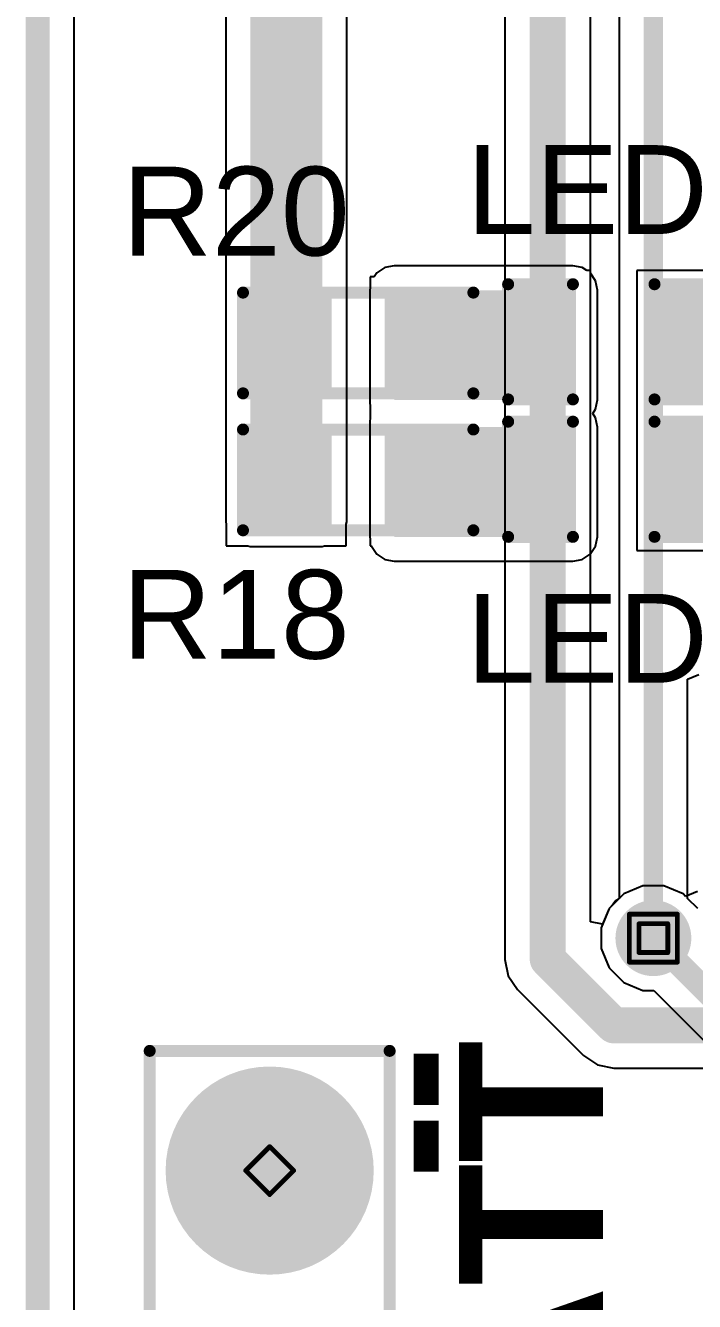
# Model space of a CAD drawing. Header units: inches. Extents: x -0.2 to 18.2, y -0.3 to 3.9.
# Drawn here: x -0.153 to 0.126, y 0.876 to 1.408 of the extents above; entities that cross this region are included whole.
import ezdxf

# ---------------------------------------------------------------- set-up
doc = ezdxf.new("R2010")
doc.units = ezdxf.units.IN
doc.header["$MEASUREMENT"] = 0
for name, color, linetype in [('Board Outline', 216, 'Continuous'), ('Bottom Layer', 5, 'Continuous'), ('Bottom Solder', 6, 'Continuous'), ('Drill Drawing', 1, 'Continuous'), ('Multi-Layer', 9, 'Continuous'), ('Pad Holes', 156, 'Continuous'), ('Top Layer', 1, 'Continuous'), ('Top Overlay', 2, 'Continuous'), ('Top Paste', 8, 'Continuous'), ('Top Solder', 216, 'Continuous'), ('Via Holes', 16, 'Continuous')]:
    doc.layers.add(name, color=color, linetype=linetype)
doc.styles.add('Arial', font='', dxfattribs={"height": 0.2})
doc.styles.add('Arial_Bold', font='', dxfattribs={"height": 0.2})
doc.styles.get('Arial').set_extended_font_data('Arial')
doc.styles.get('Arial_Bold').set_extended_font_data('Arial', bold=True)

# ---------------------------------------------------------------- blocks, each defined once
blk = doc.blocks.new('R___0603_6')
at = {"layer": 'Top Layer'}
for points in [[(-0.015, 0.0175), (-0.015, -0.0175), (-0.045, -0.0175), (-0.045, 0.0175)], [(0.045, 0.0175), (0.045, -0.0175), (0.015, -0.0175), (0.015, 0.0175)]]:
    blk.add_hatch(color=1, dxfattribs=at).paths.add_polyline_path(points)
at = {"layer": 'Top Paste'}
for points in [[(-0.015, 0.0175), (-0.015, -0.0175), (-0.045, -0.0175), (-0.045, 0.0175)], [(0.045, 0.0175), (0.045, -0.0175), (0.015, -0.0175), (0.015, 0.0175)]]:
    blk.add_hatch(color=8, dxfattribs=at).paths.add_polyline_path(points)
at = {"layer": 'Top Solder'}
for points in [[(-0.011, 0.0215), (-0.011, -0.0215), (-0.049, -0.0215), (-0.049, 0.0215)], [(0.049, 0.0215), (0.049, -0.0215), (0.011, -0.0215), (0.011, 0.0215)]]:
    blk.add_hatch(color=216, dxfattribs=at).paths.add_polyline_path(points)
at = {"layer": 'Top Overlay', "const_width": 0.005}
for points in [[(-0.048, 0.021), (-0.048, -0.021)], [(0.048, 0.021), (-0.048, 0.021)], [(0.048, 0.021), (0.048, -0.021)], [(0.048, -0.021), (-0.048, -0.021)]]:
    blk.add_lwpolyline(points, dxfattribs=at)
at = {"layer": 'Top Overlay', "const_width": 0.0025}
for points in [[(-0.04925, 0.021, 1), (-0.04675, 0.021, 1)], [(-0.04925, 0.021, 1), (-0.04675, 0.021, 1)], [(0.04675, 0.021, 1), (0.04925, 0.021, 1)], [(0.04675, 0.021, 1), (0.04925, 0.021, 1)], [(-0.04925, -0.021, 1), (-0.04675, -0.021, 1)], [(-0.04925, -0.021, 1), (-0.04675, -0.021, 1)], [(0.04675, -0.021, 1), (0.04925, -0.021, 1)], [(0.04675, -0.021, 1), (0.04925, -0.021, 1)]]:
    blk.add_lwpolyline(points, format="xyb", close=True, dxfattribs=at)
blk = doc.blocks.new('R___0603_8')
at = {"layer": 'Top Layer'}
for points in [[(-0.015, 0.0175), (-0.015, -0.0175), (-0.045, -0.0175), (-0.045, 0.0175)], [(0.045, 0.0175), (0.045, -0.0175), (0.015, -0.0175), (0.015, 0.0175)]]:
    blk.add_hatch(color=1, dxfattribs=at).paths.add_polyline_path(points)
at = {"layer": 'Top Paste'}
for points in [[(-0.015, 0.0175), (-0.015, -0.0175), (-0.045, -0.0175), (-0.045, 0.0175)], [(0.045, 0.0175), (0.045, -0.0175), (0.015, -0.0175), (0.015, 0.0175)]]:
    blk.add_hatch(color=8, dxfattribs=at).paths.add_polyline_path(points)
at = {"layer": 'Top Solder'}
for points in [[(-0.011, 0.0215), (-0.011, -0.0215), (-0.049, -0.0215), (-0.049, 0.0215)], [(0.049, 0.0215), (0.049, -0.0215), (0.011, -0.0215), (0.011, 0.0215)]]:
    blk.add_hatch(color=216, dxfattribs=at).paths.add_polyline_path(points)
at = {"layer": 'Top Overlay', "const_width": 0.005}
for points in [[(-0.048, 0.021), (-0.048, -0.021)], [(0.048, 0.021), (-0.048, 0.021)], [(0.048, 0.021), (0.048, -0.021)], [(0.048, -0.021), (-0.048, -0.021)]]:
    blk.add_lwpolyline(points, dxfattribs=at)
at = {"layer": 'Top Overlay', "const_width": 0.0025}
for points in [[(-0.04925, 0.021, 1), (-0.04675, 0.021, 1)], [(-0.04925, 0.021, 1), (-0.04675, 0.021, 1)], [(0.04675, 0.021, 1), (0.04925, 0.021, 1)], [(0.04675, 0.021, 1), (0.04925, 0.021, 1)], [(-0.04925, -0.021, 1), (-0.04675, -0.021, 1)], [(-0.04925, -0.021, 1), (-0.04675, -0.021, 1)], [(0.04675, -0.021, 1), (0.04925, -0.021, 1)], [(0.04675, -0.021, 1), (0.04925, -0.021, 1)]]:
    blk.add_lwpolyline(points, format="xyb", close=True, dxfattribs=at)
blk = doc.blocks.new('LED_0603_15')
at = {"layer": 'Top Layer'}
for points in [[(-0.03937, 0.01969), (-0.01969, 0.01969), (-0.01969, -0.01969), (-0.03937, -0.01969)], [(0.01969, 0.01969), (0.03937, 0.01969), (0.03937, -0.01969), (0.01969, -0.01969)]]:
    blk.add_hatch(color=1, dxfattribs=at).paths.add_polyline_path(points)
at = {"layer": 'Top Overlay'}
blk.add_hatch(color=2, dxfattribs=at).paths.add_polyline_path([(0.044, -0.026), (0.069, -0.026), (0.069, 0.026), (0.044, 0.026)])
at = {"layer": 'Top Paste'}
for points in [[(-0.03937, 0.01969), (-0.01969, 0.01969), (-0.01969, -0.01969), (-0.03937, -0.01969)], [(0.01969, 0.01969), (0.03937, 0.01969), (0.03937, -0.01969), (0.01969, -0.01969)]]:
    blk.add_hatch(color=8, dxfattribs=at).paths.add_polyline_path(points)
at = {"layer": 'Top Solder'}
for points in [[(-0.04337, 0.02369), (-0.01569, 0.02369), (-0.01569, -0.02369), (-0.04337, -0.02369)], [(0.01569, 0.02369), (0.04337, 0.02369), (0.04337, -0.02369), (0.01569, -0.02369)]]:
    blk.add_hatch(color=216, dxfattribs=at).paths.add_polyline_path(points)
at = {"layer": 'Top Overlay', "const_width": 0.005}
for points in [[(-0.044, -0.024), (-0.044, 0.024)], [(-0.044, 0.024), (-0.017, 0.024)], [(0.017, 0.024), (0.044, 0.024)], [(0.044, -0.024), (0.044, 0.024)], [(-0.044, -0.024), (-0.017, -0.024)], [(0.017, -0.024), (0.044, -0.024)]]:
    blk.add_lwpolyline(points, dxfattribs=at)
at = {"layer": 'Top Overlay', "const_width": 0.0025}
for points in [[(-0.04525, 0.024, 1), (-0.04275, 0.024, 1)], [(-0.04525, 0.024, 1), (-0.04275, 0.024, 1)], [(-0.01825, 0.024, 1), (-0.01575, 0.024, 1)], [(0.01575, 0.024, 1), (0.01825, 0.024, 1)], [(0.04275, 0.024, 1), (0.04525, 0.024, 1)], [(0.04275, 0.024, 1), (0.04525, 0.024, 1)], [(-0.04525, -0.024, 1), (-0.04275, -0.024, 1)], [(-0.04525, -0.024, 1), (-0.04275, -0.024, 1)], [(-0.01825, -0.024, 1), (-0.01575, -0.024, 1)], [(0.01575, -0.024, 1), (0.01825, -0.024, 1)], [(0.04275, -0.024, 1), (0.04525, -0.024, 1)], [(0.04275, -0.024, 1), (0.04525, -0.024, 1)]]:
    blk.add_lwpolyline(points, format="xyb", close=True, dxfattribs=at)
blk = doc.blocks.new('LED_0603_16')
at = {"layer": 'Top Layer'}
for points in [[(-0.03937, 0.01969), (-0.01969, 0.01969), (-0.01969, -0.01969), (-0.03937, -0.01969)], [(0.01969, 0.01969), (0.03937, 0.01969), (0.03937, -0.01969), (0.01969, -0.01969)]]:
    blk.add_hatch(color=1, dxfattribs=at).paths.add_polyline_path(points)
at = {"layer": 'Top Overlay'}
blk.add_hatch(color=2, dxfattribs=at).paths.add_polyline_path([(0.044, -0.026), (0.069, -0.026), (0.069, 0.026), (0.044, 0.026)])
at = {"layer": 'Top Paste'}
for points in [[(-0.03937, 0.01969), (-0.01969, 0.01969), (-0.01969, -0.01969), (-0.03937, -0.01969)], [(0.01969, 0.01969), (0.03937, 0.01969), (0.03937, -0.01969), (0.01969, -0.01969)]]:
    blk.add_hatch(color=8, dxfattribs=at).paths.add_polyline_path(points)
at = {"layer": 'Top Solder'}
for points in [[(-0.04337, 0.02369), (-0.01569, 0.02369), (-0.01569, -0.02369), (-0.04337, -0.02369)], [(0.01569, 0.02369), (0.04337, 0.02369), (0.04337, -0.02369), (0.01569, -0.02369)]]:
    blk.add_hatch(color=216, dxfattribs=at).paths.add_polyline_path(points)
at = {"layer": 'Top Overlay', "const_width": 0.005}
for points in [[(-0.044, -0.024), (-0.044, 0.024)], [(-0.044, 0.024), (-0.017, 0.024)], [(0.017, 0.024), (0.044, 0.024)], [(0.044, -0.024), (0.044, 0.024)], [(-0.044, -0.024), (-0.017, -0.024)], [(0.017, -0.024), (0.044, -0.024)]]:
    blk.add_lwpolyline(points, dxfattribs=at)
at = {"layer": 'Top Overlay', "const_width": 0.0025}
for points in [[(-0.04525, 0.024, 1), (-0.04275, 0.024, 1)], [(-0.04525, 0.024, 1), (-0.04275, 0.024, 1)], [(-0.01825, 0.024, 1), (-0.01575, 0.024, 1)], [(0.01575, 0.024, 1), (0.01825, 0.024, 1)], [(0.04275, 0.024, 1), (0.04525, 0.024, 1)], [(0.04275, 0.024, 1), (0.04525, 0.024, 1)], [(-0.04525, -0.024, 1), (-0.04275, -0.024, 1)], [(-0.04525, -0.024, 1), (-0.04275, -0.024, 1)], [(-0.01825, -0.024, 1), (-0.01575, -0.024, 1)], [(0.01575, -0.024, 1), (0.01825, -0.024, 1)], [(0.04275, -0.024, 1), (0.04525, -0.024, 1)], [(0.04275, -0.024, 1), (0.04525, -0.024, 1)]]:
    blk.add_lwpolyline(points, format="xyb", close=True, dxfattribs=at)
blk = doc.blocks.new('B_______P____31')
at = {"layer": 'Bottom Layer'}
blk.add_hatch(color=5, dxfattribs=at).paths.add_polyline_path([(-0.09843, 0.03937), (-0.01969, 0.03937), (-0.01969, -0.03937), (-0.09843, -0.03937)])
h = blk.add_hatch(color=5, dxfattribs=at)
edge = h.paths.add_edge_path()
edge.add_arc((0.05906, 0), 0.03937, 0, 360)
at = {"layer": 'Bottom Solder'}
blk.add_hatch(color=6, dxfattribs=at).paths.add_polyline_path([(-0.10243, 0.04337), (-0.01569, 0.04337), (-0.01569, -0.04337), (-0.10243, -0.04337)])
h = blk.add_hatch(color=6, dxfattribs=at)
edge = h.paths.add_edge_path()
edge.add_arc((0.05906, 0), 0.04337, 0, 360)
at = {"layer": 'Multi-Layer'}
blk.add_hatch(color=9, dxfattribs=at).paths.add_polyline_path([(-0.09843, 0.03937), (-0.01969, 0.03937), (-0.01969, -0.03937), (-0.09843, -0.03937)])
h = blk.add_hatch(color=9, dxfattribs=at)
edge = h.paths.add_edge_path()
edge.add_arc((0.05906, 0), 0.03937, 0, 360)
at = {"layer": 'Pad Holes'}
h = blk.add_hatch(color=7, dxfattribs=at)
edge = h.paths.add_edge_path()
edge.add_arc((-0.05906, 0), 0.02362, 0, 360)
h = blk.add_hatch(color=7, dxfattribs=at)
edge = h.paths.add_edge_path()
edge.add_arc((0.05906, 0), 0.02362, 0, 360)
at = {"layer": 'Top Layer'}
blk.add_hatch(color=1, dxfattribs=at).paths.add_polyline_path([(-0.09843, 0.03937), (-0.01969, 0.03937), (-0.01969, -0.03937), (-0.09843, -0.03937)])
h = blk.add_hatch(color=1, dxfattribs=at)
edge = h.paths.add_edge_path()
edge.add_arc((0.05906, 0), 0.03937, 0, 360)
at = {"layer": 'Top Solder'}
blk.add_hatch(color=216, dxfattribs=at).paths.add_polyline_path([(-0.10243, 0.04337), (-0.01569, 0.04337), (-0.01569, -0.04337), (-0.10243, -0.04337)])
h = blk.add_hatch(color=216, dxfattribs=at)
edge = h.paths.add_edge_path()
edge.add_arc((0.05906, 0), 0.04337, 0, 360)
at = {"layer": 'Top Overlay', "const_width": 0.005}
for points in [[(-0.10906, 0.05), (-0.10906, -0.05)], [(-0.10906, 0.05), (0.10894, 0.05)], [(0.10894, 0.05), (0.10894, -0.05)], [(-0.10906, -0.05), (0.10894, -0.05)]]:
    blk.add_lwpolyline(points, dxfattribs=at)
at = {"layer": 'Top Overlay', "const_width": 0.0025}
for points in [[(-0.11031, 0.05, 1), (-0.10781, 0.05, 1)], [(-0.11031, 0.05, 1), (-0.10781, 0.05, 1)], [(0.10769, 0.05, 1), (0.11019, 0.05, 1)], [(0.10769, 0.05, 1), (0.11019, 0.05, 1)], [(-0.11031, -0.05, 1), (-0.10781, -0.05, 1)], [(-0.11031, -0.05, 1), (-0.10781, -0.05, 1)], [(0.10769, -0.05, 1), (0.11019, -0.05, 1)], [(0.10769, -0.05, 1), (0.11019, -0.05, 1)]]:
    blk.add_lwpolyline(points, format="xyb", close=True, dxfattribs=at)

msp = doc.modelspace()

# ---------------------------------------------------------------- hatches: boundary and pattern name
at = {"layer": 'Bottom Layer'}
h = msp.add_hatch(color=5, dxfattribs=at)
edge = h.paths.add_edge_path()
edge.add_arc((0.10902, 1.0279), 0.01181, 0, 360)
at = {"layer": 'Bottom Solder'}
h = msp.add_hatch(color=6, dxfattribs=at)
edge = h.paths.add_edge_path()
edge.add_arc((0.10902, 1.0279), 0.01581, 0, 360)
at = {"layer": 'Top Layer'}
for points in [[(-0.059, 1.20138), (-0.029, 1.20138), (-0.029, 1.47715), (-0.059, 1.47715)], [(0.001, 1.25221), (0.07549, 1.25221), (0.07549, 1.29794), (0.001, 1.29794)], [(0.001, 1.19515), (0.07549, 1.19515), (0.07549, 1.24088), (0.001, 1.24088)]]:
    msp.add_hatch(color=1, dxfattribs=at).paths.add_polyline_path(points)
h = msp.add_hatch(color=1, dxfattribs=at)
edge = h.paths.add_edge_path()
edge.add_arc((0.10902, 1.0279), 0.01181, 0, 360)
at = {"layer": 'Top Solder'}
h = msp.add_hatch(color=216, dxfattribs=at)
edge = h.paths.add_edge_path()
edge.add_arc((0.10902, 1.0279), 0.01581, 0, 360)
at = {"layer": 'Via Holes'}
h = msp.add_hatch(color=7, dxfattribs=at)
edge = h.paths.add_edge_path()
edge.add_arc((0.10902, 1.0279), 0.00591, 0, 360)

# ---------------------------------------------------------------- linework, layer by layer
at = {"layer": 'Board Outline', "const_width": 0.01}
msp.add_lwpolyline([(-0.14764, -0.06306), (-0.14764, 1.8269)], dxfattribs=at)
at = {"layer": 'Bottom Layer'}
for p, q in [((-0.13234, -0.06306), (-0.13234, 1.8269)), ((0.09474, 1.65648), (0.09474, 1.04447)), ((0.04716, 1.48788), (0.04716, 1.01907)), ((0.08284, 1.03477), (0.08284, 1.48788)), ((0.12329, 1.13588), (0.12791, 1.13779)), ((0.12329, 1.04447), (0.12329, 1.13588)), ((0.09474, 1.04447), (0.09053, 1.04026)), ((0.12751, 1.04026), (0.12329, 1.04447)), ((0.09053, 1.04026), (0.08784, 1.03378)), ((0.08784, 1.03378), (0.08284, 1.03477)), ((0.04716, 1.01907), (0.04852, 1.01225)), ((0.04852, 1.01225), (0.05238, 1.00646)), ((0.05238, 1.00646), (0.07991, 0.97893)), ((0.07991, 0.97893), (0.0857, 0.97506)), ((0.0857, 0.97506), (0.09253, 0.9737)), ((0.09253, 0.9737), (0.09253, 0.9737)), ((0.09253, 0.9737), (0.25085, 0.9737))]:
    msp.add_line(p, q, dxfattribs=at)
for points, const_width in [([(0.10902, 1.0279), (0.10902, 1.65648)], 0.008), ([(0.065, 1.01907), (0.065, 1.50088)], 0.015), ([(0.065, 1.01907), (0.09253, 0.99155)], 0.015), ([(0.09253, 0.99155), (0.25824, 0.99155)], 0.015)]:
    msp.add_lwpolyline(points, dxfattribs=dict(at, const_width=const_width))
for points, const_width in [([(0.10702, 1.0279, 1), (0.11102, 1.0279, 1)], 0.004), ([(0.06125, 1.01907, 1), (0.06875, 1.01907, 1)], 0.0075), ([(0.06125, 1.01907, 1), (0.06875, 1.01907, 1)], 0.0075), ([(0.08878, 0.99155, 1), (0.09628, 0.99155, 1)], 0.0075), ([(0.08878, 0.99155, 1), (0.09628, 0.99155, 1)], 0.0075)]:
    msp.add_lwpolyline(points, format="xyb", close=True, dxfattribs=dict(at, const_width=const_width))
at = {"layer": 'Drill Drawing', "const_width": 0.002}
for points in [[(0.09902, 1.0379), (0.11902, 1.0379)], [(0.09902, 1.0179), (0.09902, 1.0379)], [(0.11902, 1.0179), (0.11902, 1.0379)], [(0.10302, 1.0339), (0.11502, 1.0339)], [(0.10302, 1.0219), (0.10302, 1.0339)], [(0.11502, 1.0219), (0.11502, 1.0339)], [(0.10302, 1.0219), (0.11502, 1.0219)], [(0.09902, 1.0179), (0.11902, 1.0179)], [(-0.06089, 0.93103), (-0.05089, 0.94103)], [(-0.05089, 0.94103), (-0.04089, 0.93103)], [(-0.06089, 0.93103), (-0.05089, 0.92103)], [(-0.05089, 0.92103), (-0.04089, 0.93103)]]:
    msp.add_lwpolyline(points, dxfattribs=at)
at = {"layer": 'Drill Drawing', "const_width": 0.001}
for points in [[(0.09852, 1.0379, 1), (0.09952, 1.0379, 1)], [(0.09852, 1.0379, 1), (0.09952, 1.0379, 1)], [(0.11852, 1.0379, 1), (0.11952, 1.0379, 1)], [(0.11852, 1.0379, 1), (0.11952, 1.0379, 1)], [(0.10252, 1.0339, 1), (0.10352, 1.0339, 1)], [(0.10252, 1.0339, 1), (0.10352, 1.0339, 1)], [(0.11452, 1.0339, 1), (0.11552, 1.0339, 1)], [(0.11452, 1.0339, 1), (0.11552, 1.0339, 1)], [(0.10252, 1.0219, 1), (0.10352, 1.0219, 1)], [(0.10252, 1.0219, 1), (0.10352, 1.0219, 1)], [(0.11452, 1.0219, 1), (0.11552, 1.0219, 1)], [(0.11452, 1.0219, 1), (0.11552, 1.0219, 1)], [(0.09852, 1.0179, 1), (0.09952, 1.0179, 1)], [(0.09852, 1.0179, 1), (0.09952, 1.0179, 1)], [(0.11852, 1.0179, 1), (0.11952, 1.0179, 1)], [(0.11852, 1.0179, 1), (0.11952, 1.0179, 1)], [(-0.05139, 0.94103, 1), (-0.05039, 0.94103, 1)], [(-0.05139, 0.94103, 1), (-0.05039, 0.94103, 1)], [(-0.06139, 0.93103, 1), (-0.06039, 0.93103, 1)], [(-0.06139, 0.93103, 1), (-0.06039, 0.93103, 1)], [(-0.04139, 0.93103, 1), (-0.04039, 0.93103, 1)], [(-0.04139, 0.93103, 1), (-0.04039, 0.93103, 1)], [(-0.05139, 0.92103, 1), (-0.05039, 0.92103, 1)], [(-0.05139, 0.92103, 1), (-0.05039, 0.92103, 1)]]:
    msp.add_lwpolyline(points, format="xyb", close=True, dxfattribs=at)
at = {"layer": 'Top Layer'}
for p, q in [((-0.13234, -0.06306), (-0.13234, 1.8269)), ((-0.0692, 1.45188), (-0.0692, 1.20138)), ((-0.0188, 1.20138), (-0.0188, 1.44169)), ((0.001, 1.30813), (-0.0029, 1.30736)), ((0.07549, 1.30813), (0.001, 1.30813)), ((0.07939, 1.30736), (0.07549, 1.30813)), ((-0.00735, 1.30344), (-0.009, 1.30344)), ((-0.009, 1.30344), (-0.009, 1.29892)), ((-0.00621, 1.30515), (-0.00735, 1.30344)), ((-0.0029, 1.30736), (-0.00621, 1.30515)), ((0.08127, 1.3061), (0.07939, 1.30736)), ((0.08281, 1.3061), (0.08127, 1.3061)), ((0.08281, 1.30499), (0.08281, 1.3061)), ((0.08491, 1.30184), (0.08281, 1.30499)), ((0.14186, 1.3061), (0.10218, 1.3061)), ((0.10218, 1.3061), (0.10218, 1.24673)), ((-0.009, 1.29892), (-0.0092, 1.29794)), ((-0.0092, 1.29794), (-0.0092, 1.25221)), ((0.08569, 1.29794), (0.08491, 1.30184)), ((0.08569, 1.25221), (0.08569, 1.29794)), ((-0.0092, 1.25221), (-0.009, 1.24844)), ((0.08491, 1.24831), (0.08569, 1.25221)), ((-0.009, 1.24638), (-0.00909, 1.24142)), ((-0.009, 1.24844), (-0.009, 1.24638)), ((0.08373, 1.24654), (0.08491, 1.24831)), ((0.08491, 1.24478), (0.08373, 1.24654)), ((0.08569, 1.24088), (0.08491, 1.24478)), ((0.10218, 1.24673), (0.10218, 1.18947)), ((-0.00909, 1.24142), (-0.0092, 1.24088)), ((-0.0092, 1.24088), (-0.0092, 1.19515)), ((0.08569, 1.19515), (0.08569, 1.24088)), ((-0.0692, 1.20138), (-0.069, 1.2004)), ((-0.069, 1.2004), (-0.069, 1.19138)), ((-0.019, 1.2004), (-0.0188, 1.20138)), ((-0.019, 1.19138), (-0.019, 1.2004)), ((-0.069, 1.19138), (-0.05998, 1.19138)), ((-0.05998, 1.19138), (-0.059, 1.19119)), ((-0.059, 1.19119), (-0.029, 1.19119)), ((-0.029, 1.19119), (-0.02802, 1.19138)), ((-0.02802, 1.19138), (-0.019, 1.19138)), ((-0.0092, 1.19515), (-0.009, 1.19417)), ((-0.009, 1.19417), (-0.009, 1.19138)), ((-0.009, 1.19138), (-0.00845, 1.19138)), ((-0.00845, 1.19138), (-0.00842, 1.19125)), ((-0.00842, 1.19125), (-0.00621, 1.18794)), ((0.0827, 1.18794), (0.08491, 1.19125)), ((0.08491, 1.19125), (0.08569, 1.19515)), ((-0.00621, 1.18794), (-0.0029, 1.18573)), ((0.07939, 1.18573), (0.0827, 1.18794)), ((0.10218, 1.18947), (0.14186, 1.18947)), ((-0.0029, 1.18573), (0.001, 1.18496)), ((0.001, 1.18496), (0.07549, 1.18496)), ((0.07549, 1.18496), (0.07939, 1.18573)), ((0.10468, 1.04971), (0.09666, 1.04639)), ((0.11336, 1.04971), (0.10468, 1.04971)), ((0.12137, 1.04639), (0.11336, 1.04971)), ((0.09331, 1.04361), (0.09218, 1.04191)), ((0.09501, 1.04475), (0.09331, 1.04361)), ((0.09666, 1.04639), (0.09501, 1.04475)), ((0.12246, 1.04531), (0.12137, 1.04639)), ((0.12746, 1.04738), (0.12246, 1.04531)), ((0.09053, 1.04026), (0.08721, 1.03224)), ((0.09218, 1.04191), (0.09053, 1.04026)), ((0.08721, 1.03224), (0.08721, 1.02357)), ((0.08721, 1.02357), (0.09053, 1.01555)), ((0.09053, 1.01555), (0.09666, 1.00941)), ((0.09666, 1.00941), (0.10468, 1.00609)), ((0.10468, 1.00609), (0.1092, 1.00609)), ((0.1092, 1.00609), (0.1342, 0.98109))]:
    msp.add_line(p, q, dxfattribs=at)
for points, const_width in [([(0.12202, 1.26658), (0.12202, 1.27642)], 0.008), ([(0.12202, 1.26658), (0.13027, 1.25832)], 0.008), ([(0.12202, 1.229), (0.13322, 1.2402)], 0.008), ([(0.12202, 1.21915), (0.12202, 1.229)], 0.008), ([(0.10413, 1.03279), (0.14502, 0.9919)], 0.01)]:
    msp.add_lwpolyline(points, dxfattribs=dict(at, const_width=const_width))
for points, const_width in [([(0.12002, 1.27642, 1), (0.12402, 1.27642, 1)], 0.004), ([(0.12002, 1.26658, 1), (0.12402, 1.26658, 1)], 0.004), ([(0.12002, 1.26658, 1), (0.12402, 1.26658, 1)], 0.004), ([(0.12002, 1.229, 1), (0.12402, 1.229, 1)], 0.004), ([(0.12002, 1.229, 1), (0.12402, 1.229, 1)], 0.004), ([(0.12002, 1.21915, 1), (0.12402, 1.21915, 1)], 0.004), ([(0.10163, 1.03279, 1), (0.10663, 1.03279, 1)], 0.005)]:
    msp.add_lwpolyline(points, format="xyb", close=True, dxfattribs=dict(at, const_width=const_width))

# ---------------------------------------------------------------- block references
for name, p in [('LED_0603_15', (0.09249, 1.27642)), ('LED_0603_16', (0.09249, 1.21915))]:
    msp.add_blockref(name, p)
for name, p, rotation in [('R___0603_6', (-0.014, 1.27594), 180), ('R___0603_8', (-0.014, 1.21888), 180), ('B_______P____31', (-0.05089, 0.87198), 90)]:
    msp.add_blockref(name, p, dxfattribs=dict(rotation=rotation))

# ---------------------------------------------------------------- texts
at = {"layer": 'Top Overlay', "style": 'Arial'}
for s, p in [('LED5', (0.03119, 1.32139)), ('R20', (-0.11232, 1.31239)), ('R18', (-0.11232, 1.14439)), ('LED4', (0.03119, 1.13439))]:
    msp.add_text(s, height=0.037, dxfattribs=at).set_placement(p)
at = {"layer": 'Top Overlay', "style": 'Arial_Bold'}
for s, p in [('BATT', (0.088, 0.76188)), ('+     --', (0.03691, 0.76188))]:
    msp.add_text(s, height=0.06, rotation=90, dxfattribs=at).set_placement(p)

doc.saveas('drawing.dxf')
